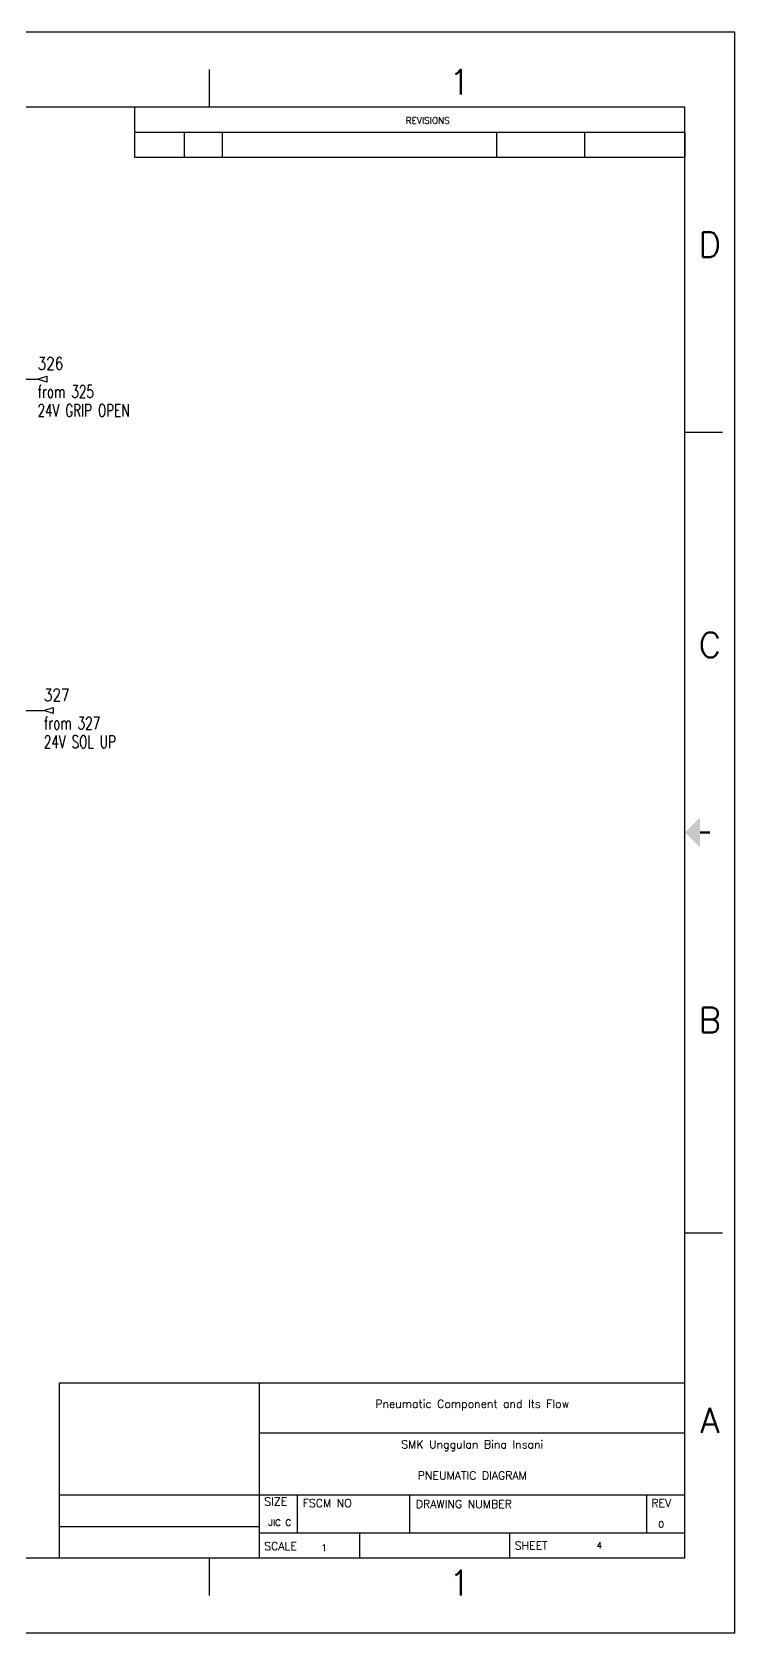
# Model space of a CAD drawing. Header units: inches. Extents: x 0 to 21, y 0 to 16.
# Drawn here: x 13.98 to 21, y 0 to 16 of the extents above; entities that cross this region are included whole.
import ezdxf
from ezdxf.enums import TextEntityAlignment as Align

# ---------------------------------------------------------------- set-up
doc = ezdxf.new("R2010")
doc.units = ezdxf.units.IN
doc.header["$MEASUREMENT"] = 0
for name, color, linetype in [('BLU_22AWG', 7, 'Continuous'), ('DESC', 1, 'Continuous'), ('SYMS', 7, 'Continuous'), ('TB_LABELS', 1, 'Continuous'), ('Title Block', 7, 'Continuous'), ('Viewport', 7, 'Continuous'), ('WIREREF_DEST', 61, 'Continuous'), ('XREF', 7, 'Continuous'), ('YEL_22AWG', 7, 'Continuous')]:
    doc.layers.add(name, color=color, linetype=linetype)
doc.styles.add('Roman', font='romans')
doc.styles.add('WD', font='romans.shx')

# ---------------------------------------------------------------- blocks, each defined once
blk = doc.blocks.new('ANSI_border_C')
for p, q in [((20.5, 0.75), (20.5, 2.5)), ((14.25, 0.75), (20.5, 0.75))]:
    blk.add_line(p, q)
at = {"layer": 'Title Block'}
for p, q in [((21, 16), (0, 16)), ((21, 0), (21, 16)), ((15.75, 15.25), (15.75, 15.625)), ((20.5, 15.25), (0.5, 15.25)), ((15, 15.25), (15, 15)), ((20.5, 0.75), (20.5, 15.25)), ((15, 15), (20.5, 15)), ((20.5, 12), (20.875, 12)), ((20.5, 4), (20.875, 4)), ((0.5, 0.75), (20.5, 0.75)), ((15.75, 0.375), (15.75, 0.75)), ((0, 0), (21, 0))]:
    blk.add_line(p, q, dxfattribs=at)
at = {"layer": 'Title Block', "const_width": 0.02}
blk.add_lwpolyline([(20.75, 8), (20.65, 8)], dxfattribs=at)
at = {"layer": 'Title Block'}
blk.add_solid([(20.65, 7.85), (20.65, 8.15), (20.5, 8)], dxfattribs=at)
at = {"layer": 'Title Block', "style": 'Roman'}
for s, p in [('1', (18.25, 15.5)), ('D', (20.75, 13.875)), ('C', (20.75, 9.875)), ('B', (20.75, 6.125)), ('A', (20.75, 2.125)), ('1', (18.25, 0.5))]:
    blk.add_text(s, height=0.25, dxfattribs=at).set_placement(p, align=Align.MIDDLE_CENTER)
blk.add_text('REVISIONS', height=0.065, dxfattribs=at).set_placement((17.71, 15.083))
blk = doc.blocks.new('JIC_border_C')
blk.add_blockref('ANSI_border_C', (0, 0))
blk = doc.blocks.new('JIC_REVblock_C')
blk.add_line((0, 0), (0, -0.25))
at = {"layer": 'Title Block'}
for p, q in [((-5.5, 0), (-5.5, -0.25)), ((-5.5, 0), (0, 0)), ((-5, -0.25), (-5, 0)), ((-4.62, -0.25), (-4.62, 0)), ((-1.88, -0.25), (-1.88, 0)), ((-1, -0.25), (-1, 0)), ((-5.5, -0.25), (0, -0.25))]:
    blk.add_line(p, q, dxfattribs=at)
at = {"style": 'WD'}
for tag, p in [('ZONE', (-5.391, -0.16)), ('REV', (-4.92, -0.16)), ('DESCRIPTION', (-3.618, -0.16)), ('DATE', (-1.552, -0.16)), ('APPROVED', (-0.759, -0.16))]:
    blk.add_attdef(tag, p, '', height=0.065, dxfattribs=at)
at = {"style": 'WD', "flags": 1}
blk.add_attdef('WD_TB', (-4.505, -0.154), '', height=0.03, dxfattribs=at)
blk = doc.blocks.new('JIC_tblock_desc_C')
for p, q in [((0, 0), (0, 1.75)), ((-6.25, 0), (0, 0))]:
    blk.add_line(p, q)
at = {"layer": 'Title Block'}
for p, q in [((-6.25, 0), (-6.25, 1.75)), ((-6.25, 1.75), (0, 1.75)), ((-4.25, 0), (-4.25, 1.75)), ((-4.25, 1.25), (0, 1.25)), ((-6.25, 0.63), (0, 0.63)), ((-3.87, 0.25), (-3.87, 0.63)), ((-2.75, 0.25), (-2.75, 0.63)), ((-0.38, 0.25), (-0.38, 0.63)), ((-6.25, 0.315), (-4.25, 0.315)), ((-4.25, 0.25), (0, 0.25)), ((-3.25, 0), (-3.25, 0.25)), ((-1.75, 0), (-1.75, 0.25))]:
    blk.add_line(p, q, dxfattribs=at)
at = {"color": 0, "style": 'Roman', "flags": 8}
for tag, p in [('FNAME', (-20.636, 6.819)), ('REVDATE', (-20.636, 4.106)), ('USER', (-20.636, 1.477))]:
    blk.add_attdef(tag, p, '', height=0.15, rotation=90, dxfattribs=at)
at = {"style": 'WD'}
for tag, p in [('PROJDESC', (-2.125, 1.5)), ('TITLE1', (-2.125, 1.095)), ('TITLE2', (-2.125, 0.785))]:
    blk.add_attdef(tag, text='', height=0.08, dxfattribs=at).set_placement(p, align=Align.CENTER)
for tag, p in [('SIZE', (-4.162, 0.32)), ('FSCM_NO', (-3.4, 0.337)), ('DWG_NO', (-1.659, 0.337)), ('REV', (-0.265, 0.303)), ('SCALE', (-3.634, 0.069)), ('SHEET', (-0.883, 0.092))]:
    blk.add_attdef(tag, p, '', height=0.065, dxfattribs=at)
at = {"style": 'WD', "flags": 1}
blk.add_attdef('WD_TB', (-5.57, 0.177), '', height=0.086, dxfattribs=at)
at = {"layer": 'TB_LABELS', "style": 'WD'}
for s, p in [('SIZE', (-4.204, 0.604)), ('FSCM NO', (-3.819, 0.588)), ('DRAWING NUMBER', (-2.689, 0.579)), ('REV', (-0.336, 0.588)), ('SHEET', (-1.701, 0.164)), ('SCALE', (-4.204, 0.158))]:
    blk.add_text(s, height=0.08, dxfattribs=at).set_placement(p, align=Align.TOP_LEFT)
blk = doc.blocks.new('HA1D1')
blk.add_lwpolyline([(0.094, 0), (0.094, -0.031), (0, 0), (0.094, 0.031), (0.094, 0)])
at = {"style": 'WD', "width": 0.8, "flags": 8}
blk.add_attdef('WIRENO', (0, 0.094), '', height=0.125, dxfattribs=at)
at = {"style": 'WD', "flags": 1}
for tag, p in [('SIGCODE', (-0.02, 0.047)), ('X4TERM01', (0, 0))]:
    blk.add_attdef(tag, p, '', height=0.01, dxfattribs=at)
at = {"style": 'WD', "width": 0.7}
for tag, p in [('XREF', (0, -0.188)), ('DESC1', (0, -0.375))]:
    blk.add_attdef(tag, p, '', height=0.125, dxfattribs=at)

msp = doc.modelspace()

# ---------------------------------------------------------------- linework, layer by layer
at = {"layer": 'BLU_22AWG'}
msp.add_line((11.708, 9.219), (14.094, 9.219), dxfattribs=at)
at = {"layer": 'YEL_22AWG'}
msp.add_line((11.708, 12.531), (14.031, 12.531), dxfattribs=at)

# ---------------------------------------------------------------- block references
msp.add_blockref('JIC_REVblock_C', (20.5, 15))
ref = msp.add_blockref('JIC_tblock_desc_C', (20.5, 0.75))
ref.add_attrib('SHEET', '4', (19.617, 0.843), dxfattribs={"height": 0.065, "style": 'WD'})
ref.add_attrib('SCALE', '1', (16.866, 0.819), dxfattribs={"height": 0.065, "style": 'WD'})
ref.add_attrib('REV', '0', (20.235, 1.053), dxfattribs={"height": 0.065, "style": 'WD'})
ref.add_attrib('SIZE', 'JIC C', (16.338, 1.07), dxfattribs={"height": 0.065, "style": 'WD'})
ref.add_attrib('TITLE2', 'PNEUMATIC DIAGRAM', dxfattribs={"height": 0.08, "style": 'WD'}).set_placement((18.375, 1.535), align=Align.CENTER)
ref.add_attrib('TITLE1', 'SMK Unggulan Bina Insani', dxfattribs={"height": 0.08, "style": 'WD'}).set_placement((18.375, 1.845), align=Align.CENTER)
ref.add_attrib('PROJDESC', 'Pneumatic Component and Its Flow', dxfattribs={"height": 0.08, "style": 'WD'}).set_placement((18.375, 2.25), align=Align.CENTER)
at = {"layer": 'SYMS'}
ref = msp.add_blockref('HA1D1', (14.031, 12.531), dxfattribs=at)
ref.add_attrib('DESC1', '24V GRIP OPEN', (14.031, 12.156), dxfattribs={"layer": 'DESC', "height": 0.125, "style": 'WD', "width": 0.7})
ref.add_attrib('WIRENO', '326', (14.031, 12.625), dxfattribs={"layer": 'WIREREF_DEST', "height": 0.125, "style": 'WD', "width": 0.8, "flags": 8})
ref.add_attrib('XREF', 'from 325', (14.031, 12.344), dxfattribs={"layer": 'XREF', "height": 0.125, "style": 'WD', "width": 0.7})
ref = msp.add_blockref('HA1D1', (14.094, 9.219), dxfattribs=at)
ref.add_attrib('DESC1', '24V SOL UP', (14.094, 8.844), dxfattribs={"layer": 'DESC', "height": 0.125, "style": 'WD', "width": 0.7})
ref.add_attrib('WIRENO', '327', (14.094, 9.312), dxfattribs={"layer": 'WIREREF_DEST', "height": 0.125, "style": 'WD', "width": 0.8, "flags": 8})
ref.add_attrib('XREF', 'from 327', (14.094, 9.031), dxfattribs={"layer": 'XREF', "height": 0.125, "style": 'WD', "width": 0.7})
at = {"layer": 'Viewport'}
msp.add_blockref('JIC_border_C', (0, 0), dxfattribs=at)

doc.saveas('drawing.dxf')
